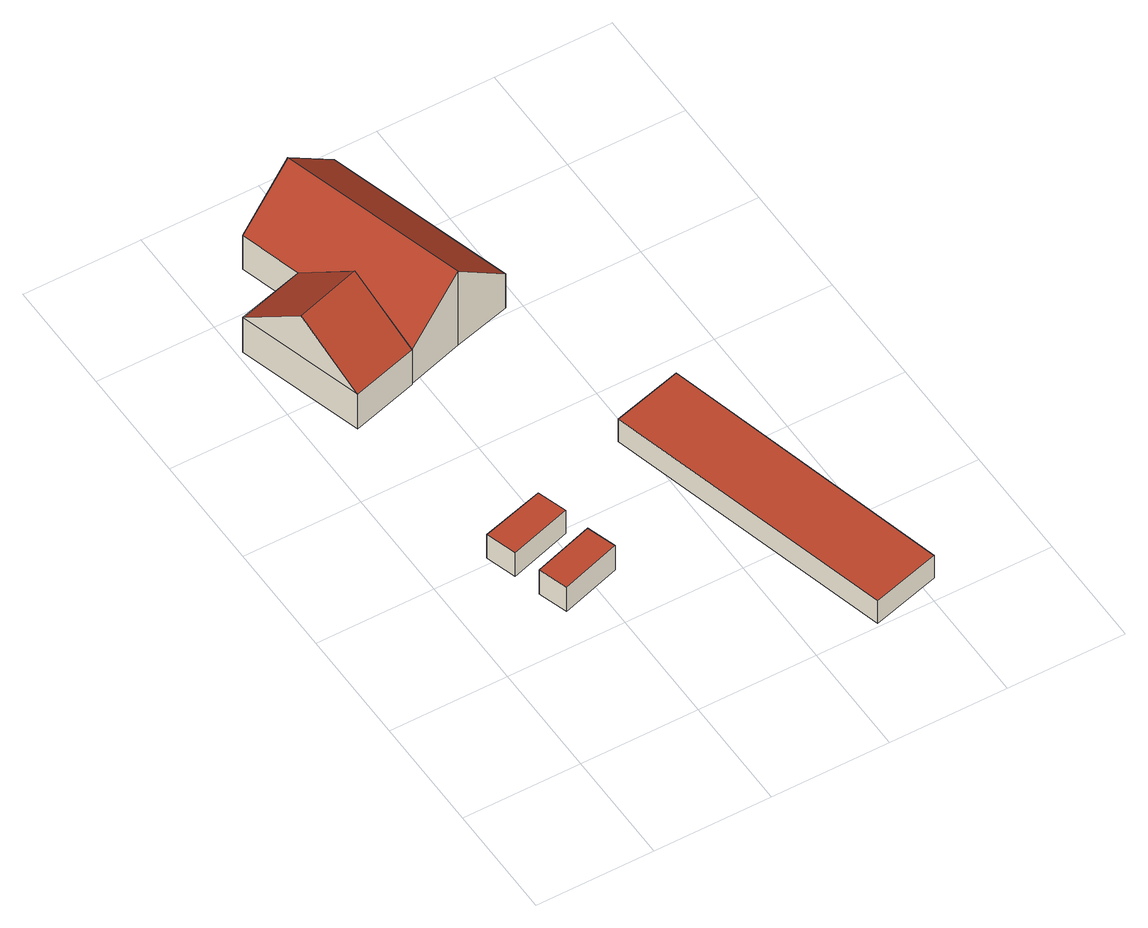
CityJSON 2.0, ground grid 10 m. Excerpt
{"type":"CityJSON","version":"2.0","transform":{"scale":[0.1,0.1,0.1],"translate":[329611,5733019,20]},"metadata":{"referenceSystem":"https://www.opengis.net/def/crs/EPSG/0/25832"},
"CityObjects":{
"building1":{"type":"Building","attributes":{"Geometrietyp2DReferenz":"3000","Gemeindeschluessel":"05170012","function":"31001_2463","roofType":"1000","measuredHeight":2.56},"address":[{"country":"Germany","locality":"Hamminkeln","thoroughfareNumber":"5","thoroughfareName":"Bergerfurther Straße"}],"geometry":[{"type":"Solid","lod":"2","boundaries":[[[[0,1,2,3]],[[4,5,1,0]],[[6,7,5,4]],[[3,2,7,6]],[[4,0,3,6]],[[1,5,7,2]]]],"semantics":{"surfaces":[{"type":"WallSurface"},{"type":"RoofSurface"},{"type":"GroundSurface"}],"values":[[0,0,0,0,1,2]]}}]},
"building2":{"type":"Building","attributes":{"Geometrietyp2DReferenz":"3000","Gemeindeschluessel":"05170012","function":"31001_2463","roofType":"1000","measuredHeight":2.52},"address":[{"country":"Germany","locality":"Hamminkeln","thoroughfareNumber":"5","thoroughfareName":"Bergerfurther Straße"}],"geometry":[{"type":"Solid","lod":"2","boundaries":[[[[8,9,10,11]],[[12,13,9,8]],[[14,15,13,12]],[[11,10,15,14]],[[12,8,11,14]],[[9,13,15,10]]]],"semantics":{"surfaces":[{"type":"WallSurface"},{"type":"RoofSurface"},{"type":"GroundSurface"}],"values":[[0,0,0,0,1,2]]}}]},
"building3":{"type":"Building","attributes":{"Geometrietyp2DReferenz":"3000","Gemeindeschluessel":"05170012","function":"31001_1010","roofType":"3100","measuredHeight":8.02},"address":[{"country":"Germany","locality":"Hamminkeln","thoroughfareNumber":"5","thoroughfareName":"Bergerfurther Straße"}],"geometry":[{"type":"Solid","lod":"2","boundaries":[[[[16,17,18,19]],[[20,21,17,16]],[[22,23,21,20]],[[19,18,23,22]],[[16,24,20]],[[22,25,19]],[[19,25,24,16]],[[20,24,25,22]],[[17,21,23,18]]]],"semantics":{"surfaces":[{"type":"WallSurface"},{"type":"RoofSurface"},{"type":"GroundSurface"}],"values":[[0,0,0,0,0,0,1,1,2]]}}]},
"building4":{"type":"Building","attributes":{"Geometrietyp2DReferenz":"3000","Gemeindeschluessel":"05170012","function":"31001_1010","roofType":"3100","measuredHeight":7.9},"address":[{"country":"Germany","locality":"Hamminkeln","thoroughfareNumber":"5","thoroughfareName":"Bergerfurther Straße"}],"geometry":[{"type":"Solid","lod":"2","boundaries":[[[[26,27,28,22]],[[29,30,27,26]],[[31,32,30,29]],[[33,34,32,31]],[[35,36,34,33]],[[19,37,36,35]],[[22,28,37,19]],[[26,22,19,35,29]],[[33,31,29,35]],[[27,30,32,34,36,37,28]]]],"semantics":{"surfaces":[{"type":"WallSurface"},{"type":"RoofSurface"},{"type":"GroundSurface"}],"values":[[0,0,0,0,0,0,0,1,1,2]]}}]},
"building5":{"type":"Building","attributes":{"Geometrietyp2DReferenz":"3000","Gemeindeschluessel":"05170012","function":"31001_2723","roofType":"1000","measuredHeight":2.42},"address":[{"country":"Germany","locality":"Hamminkeln","thoroughfareNumber":"5","thoroughfareName":"Bergerfurther Straße"}],"geometry":[{"type":"Solid","lod":"2","boundaries":[[[[38,39,40,41]],[[42,43,39,38]],[[44,45,43,42]],[[41,40,45,44]],[[42,38,41,44]],[[39,43,45,40]]]],"semantics":{"surfaces":[{"type":"WallSurface"},{"type":"RoofSurface"},{"type":"GroundSurface"}],"values":[[0,0,0,0,1,2]]}}]}
},
"vertices":[
[113,172,27],[113,172,1],[62,156,1],[62,156,27],[121,147,27],[121,147,1],[70,131,27],[70,131,1],
[101,220,27],[101,220,2],[48,205,2],[48,205,27],[109,195,27],[109,195,2],[56,179,27],[56,179,2],
[35,360,40],[35,360,3],[91,376,3],[91,376,40],[4,467,40],[4,467,3],[61,483,40],[61,483,3],[20,413,83],[76,430,83],
[46,535,40],[46,535,4],[61,483,4],[93,549,83],[93,549,4],[141,563,40],[141,563,4],[187,403,40],[187,403,4],[139,390,83],[139,390,4],[91,376,4],
[312,19,25],[312,19,1],[248,268,1],[248,268,25],[254,3,25],[254,3,1],[189,252,25],[189,252,1]
]}
